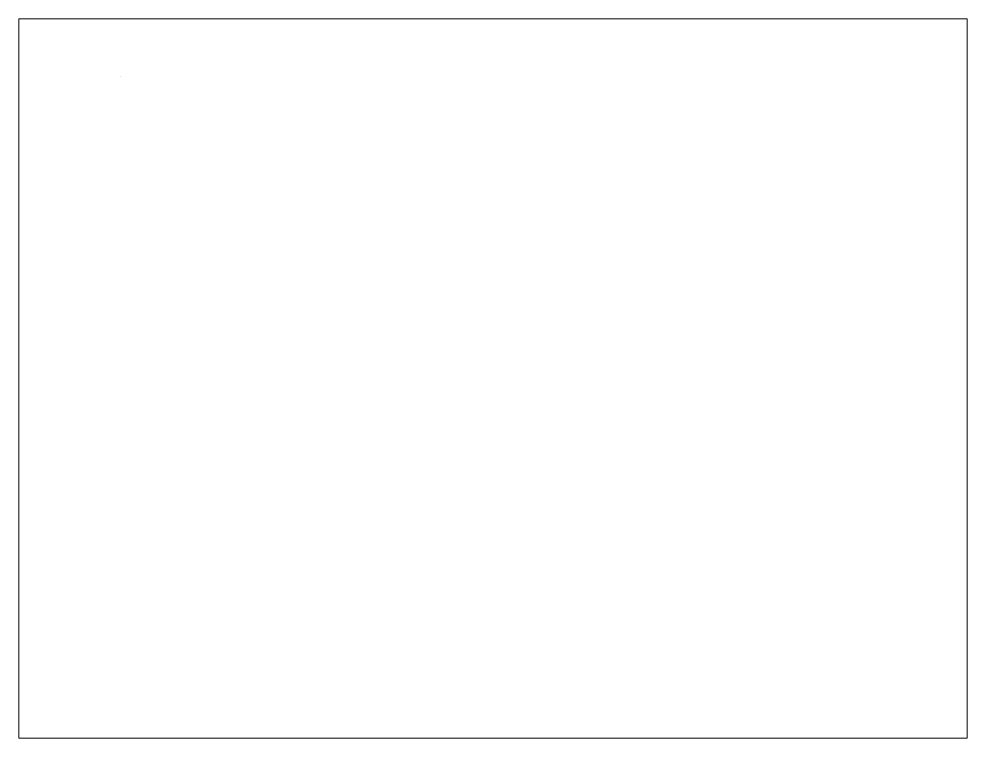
# Paper-space layout 'Лист1' of a CAD drawing. Header units: millimetres. Extents: x 26 to 231, y 20 to 176.
# The model-space entities are those that its viewports show. They can reach past a viewport. Long polylines and large blocks are cut down to what shows.
import ezdxf

# ---------------------------------------------------------------- set-up
doc = ezdxf.new("R2010")
doc.units = ezdxf.units.MM

msp = doc.modelspace()

# ---------------------------------------------------------------- linework, layer by layer
at = {"color": 5}
msp.add_line((4, 4), (3, 3), dxfattribs=at)
for points in [[(5, 5), (4, 4), (3, 3), (3, 3), (3, 2), (2, 2), (2, 2), (2, 2), (2, 2), (2, 2), (2, 2), (2, 2), (2, 2), (2, 2), (2, 2), (2, 2), (3, 3), (3, 3), (3, 3), (3, 3), (3, 3), (3, 3), (3, 3), (3, 3), (3, 3), (3, 3), (3, 3), (3, 3), (3, 3), (3, 3), (3, 3), (3, 3), (3, 3), (3, 3), (3, 3), (3, 3), (3, 3), (3, 3), (3, 3), (3, 3), (3, 3), (3, 3), (3, 3), (3, 3), (3, 3), (3, 3), (3, 3), (3, 3), (2, 3), (2, 3), (2, 3), (2, 3), (2, 3), (2, 3), (2, 3), (2, 3), (2, 3), (2, 3), (2, 3), (2, 3), (2, 3), (2, 3), (2, 3), (2, 3), (2, 3)], [(2, 4), (2, 4), (3, 4), (3, 4), (3, 4), (3, 4), (3, 4), (3, 4), (4, 4), (4, 4), (4, 4), (4, 4), (4, 4), (4, 4), (5, 4), (5, 4), (5, 4), (5, 4), (5, 4), (5, 5), (5, 5), (5, 5), (5, 5), (5, 5), (5, 5), (5, 5), (5, 5), (5, 5), (5, 5), (5, 5), (5, 5), (5, 5), (5, 5)], [(4, 4), (4, 3), (4, 3), (4, 3), (4, 3), (4, 3), (4, 3), (4, 3), (4, 3), (4, 3), (4, 3), (4, 3), (4, 3), (4, 3), (4, 3), (4, 3), (5, 3), (5, 3), (5, 3), (5, 3), (5, 3), (5, 3), (5, 3), (5, 3), (5, 3), (5, 3), (5, 3), (5, 3), (5, 3), (5, 3), (5, 3), (5, 3), (4, 3), (4, 3), (4, 3), (4, 3), (5, 3), (5, 3), (5, 3), (5, 3), (5, 3), (5, 3), (5, 3), (5, 3), (5, 3), (5, 3), (5, 3), (5, 3), (5, 3), (5, 3), (5, 3), (5, 3), (5, 3), (5, 3), (5, 3), (5, 3), (5, 3), (5, 3), (5, 3), (5, 3), (5, 3), (5, 3), (5, 3), (5, 3), (5, 3), (5, 3), (5, 3), (5, 3), (5, 3), (5, 3), (5, 3), (5, 3), (5, 3), (5, 3), (5, 3), (5, 3), (5, 3), (5, 3), (5, 3), (5, 3), (5, 3), (5, 3), (5, 3), (5, 3), (6, 3), (6, 3), (6, 3), (6, 3), (6, 3)], [(6, 3), (7, 4), (7, 4), (7, 4), (7, 4), (7, 4), (7, 4), (7, 4), (6, 3), (6, 3), (6, 3), (6, 2), (5, 2), (5, 2), (5, 2), (5, 1), (5, 1), (5, 1), (4, 1), (4, 1), (4, 1), (4, 1), (4, 1), (4, 1), (4, 1), (4, 1), (4, 1), (4, 1), (4, 1), (4, 2), (5, 2), (5, 2), (5, 2), (5, 2), (5, 2), (6, 3), (6, 3), (6, 3), (7, 3), (7, 3), (7, 4)], [(4, 1), (4, 1)], [(6, 3), (6, 3), (6, 3), (6, 3), (6, 3), (6, 3), (6, 3), (6, 3), (6, 3)], [(10, 3), (10, 3)]]:
    msp.add_lwpolyline(points, dxfattribs=at)
msp.add_arc((6, -1), 5.19, 83.68645, 105.95741, dxfattribs=at)

psp = doc.layouts.new('Лист1')

# ---------------------------------------------------------------- viewports
at = {"layer": '0'}
psp.add_viewport(center=(128.5, 97.5), size=(205.6, 156), view_center_point=(157367.83, -127873.05), view_height=304128.2652, dxfattribs=at)

doc.saveas('drawing.dxf')
